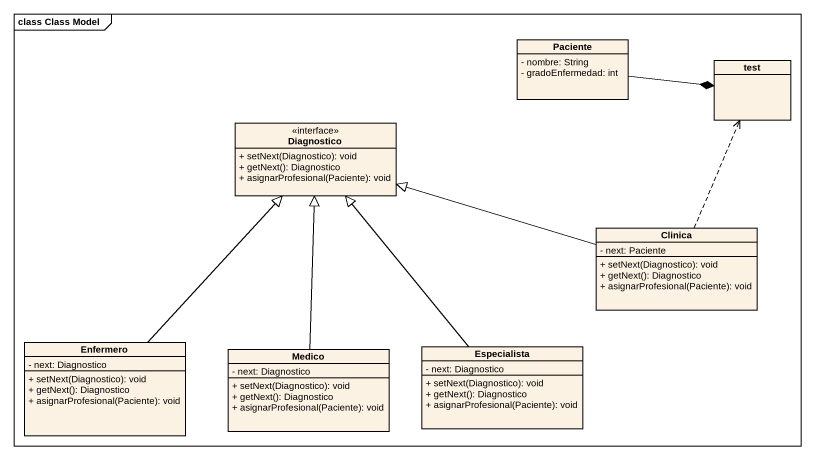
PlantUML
@startuml
mainframe class Class Model
hide circle
hide empty members
skinparam classAttributeIconSize 0
class Paciente {
  - nombre: String
  - gradoEnfermedad: int
}
class test
class Diagnostico <<interface>> {
  + setNext(Diagnostico): void
  + getNext(): Diagnostico
  + asignarProfesional(Paciente): void
}
class Clinica {
  - next: Paciente
  + setNext(Diagnostico): void
  + getNext(): Diagnostico
  + asignarProfesional(Paciente): void
}
class Enfermero {
  - next: Diagnostico
  + setNext(Diagnostico): void
  + getNext(): Diagnostico
  + asignarProfesional(Paciente): void
}
class Medico {
  - next: Diagnostico
  + setNext(Diagnostico): void
  + getNext(): Diagnostico
  + asignarProfesional(Paciente): void
}
class Especialista {
  - next: Diagnostico
  + setNext(Diagnostico): void
  + getNext(): Diagnostico
  + asignarProfesional(Paciente): void
}
Paciente -right-* test
Clinica .up.> test
Clinica -left-|> Diagnostico
Enfermero -up-|> Diagnostico
Medico -up-|> Diagnostico
Especialista -up-|> Diagnostico
@enduml
